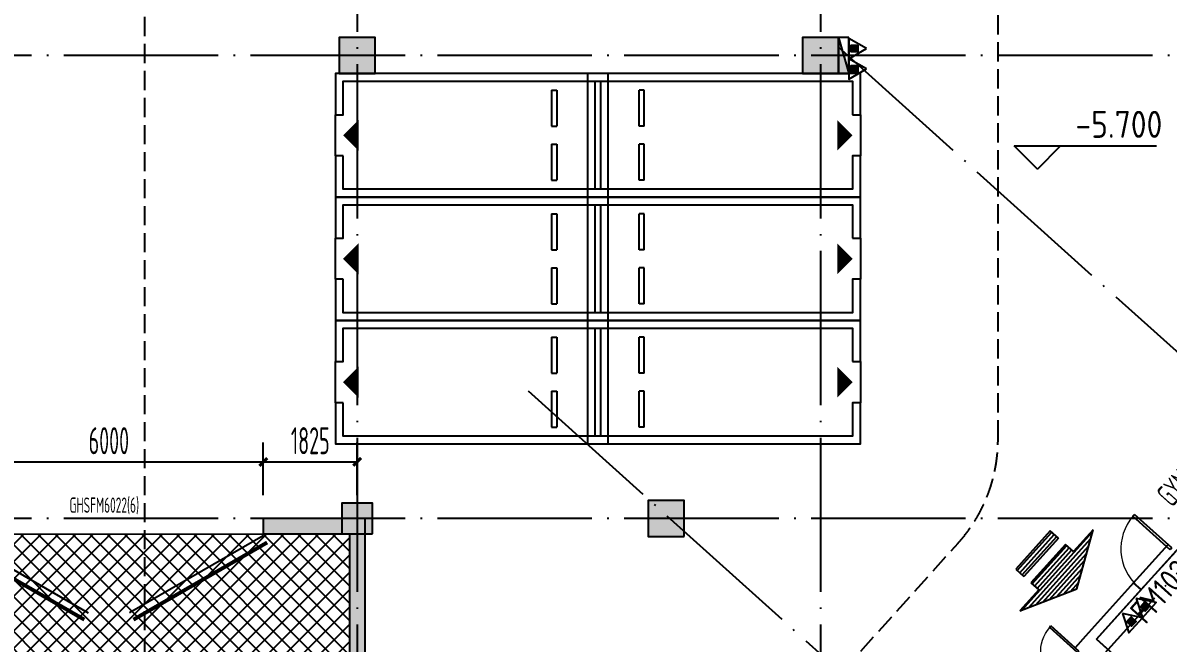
# Model space of a CAD drawing. Extents: x -473190 to 2138458, y -81875 to 2633646.
# Drawn here: x 46657 to 68907, y 36138 to 48196 of the extents above; entities that cross this region are included whole.
import ezdxf

# ---------------------------------------------------------------- set-up
doc = ezdxf.new("R2010")
doc.units = 0
doc.header["$LTSCALE"] = 1000
for name, pattern in [('__DASH', [0.35, 0.25, -0.1]), ('DASH', [0.35, 0.25, -0.1]), ('DOTE', [2.42, 2, -0.2, 0.02, -0.2])]:
    doc.linetypes.add(name, pattern=pattern)
for name, color, linetype in [('00-停车位', 67, 'Continuous'), ('A-COLUMN', 2, 'Continuous'), ('A-WALL', 2, 'Continuous'), ('DIM_ELEV', 3, 'Continuous'), ('DOOR_FIRE', 4, 'Continuous'), ('DOOR_FIRE_TEXT', 7, 'Continuous'), ('DOTE', 1, 'DOTE'), ('PUB_DIM', 3, 'Continuous'), ('PUB_HATCH', 8, 'Continuous'), ('PUB_TEXT', 7, 'Continuous'), ('RF-M', 4, 'Continuous'), ('RF-MBH', 11, 'Continuous'), ('RF-QT', 30, 'Continuous'), ('W-EQUIP_消火栓', 7, 'Continuous'), ('W-EQUIP_灭火器', 7, 'Continuous'), ('索引线', 252, 'Continuous'), ('车行线', 4, 'Continuous'), ('雨棚投影', 147, 'Continuous')]:
    doc.layers.add(name, color=color, linetype=linetype)
doc.styles.add('_TCH_DIM_T3', font='tssdeng.shx', dxfattribs={"width": 0.564706, "bigfont": '@@@tssdchn.shx'})
doc.styles.add('_TCH_WINDOW', font='tssdeng.shx', dxfattribs={"width": 0.8, "height": 3.5, "bigfont": 'tssdchn.shx'})
doc.styles.get("Standard").update_dxf_attribs({"font": 'gbenor.shx', "bigfont": 'gbcbig.shx'})
doc.dimstyles.new('_TCH_ARCH&&150', dxfattribs={"dimtxt": 525, "dimasz": 150, "dimexe": 375, "dimexo": 450, "dimgap": 150, "dimtad": 1, "dimdec": 0, "dimzin": 0, "dimdsep": 46, "dimtxsty": '_TCH_DIM_T3', "dimblk": 'ARCHTICK', "dimcen": 0.09, "dimclrt": 7, "dimazin": 2, "dimtfac": 1, "dimtdec": 0, "dimtix": 1, "dimtmove": 2, "dimatfit": 3, "dimfxl": 0, "dimtolj": 1, "dimtzin": 0, "dimarcsym": 0})
pattern_1 = [(180, (1311608.96, -1168846.2), (8e-15, -101.6), [])]

# ---------------------------------------------------------------- blocks, each defined once
blk = doc.blocks.new('车位2400x5300')
at = {"layer": '00-停车位', "color": 251}
for p, q in [((-875, -1000), (-175, -1000)), ((-875, -1100), (-875, -1000)), ((-875, -1100), (-175, -1100)), ((-175, -1100), (-175, -1000)), ((175, -1000), (875, -1000)), ((175, -1100), (175, -1000)), ((175, -1100), (875, -1100)), ((875, -1100), (875, -1000)), ((400, -5300), (-400, -5300))]:
    blk.add_line(p, q, dxfattribs=at)
blk.add_lwpolyline([(400, -5150), (400, -5300), (1200, -5300), (1200, 0), (-1200, 0), (-1200, -5300), (-400, -5300), (-400, -5150), (-1050, -5150), (-1050, -150), (1050, -150), (1050, -5150), (400, -5150)], dxfattribs=at)
blk.add_lwpolyline([(0, -5150, 0, 600, 0), (0, -4850, 600, 600, 0)], format="xyseb", dxfattribs=at)
blk = doc.blocks.new('A$C796A13F6')
at = {"layer": '车行线', "linetype": '__DASH', "ltscale": 1.5}
blk.add_lwpolyline([(-35879, -156171), (-3771, -120511, 0.185339), (-3000, -118503), (-3000, -3000)], format="xyb", dxfattribs=at)
blk.add_lwpolyline([(-19575, -136912), (-19575, -73088)], dxfattribs=at)
blk = doc.blocks.new('TH66')
h = blk.add_hatch()
h.set_pattern_fill('ANSI31', color=246, scale=64, angle=135, style=0)
h.set_pattern_definition(pattern_1)
h.paths.add_polyline_path([(1277447, 511619), (1277447, 511948), (1278305, 511948), (1276651, 512782), (1274986, 511948), (1275880, 511948), (1275880, 511619)])
h = blk.add_hatch()
h.set_pattern_fill('ANSI31', color=246, scale=64, angle=135, style=0)
h.set_pattern_definition(pattern_1)
h.paths.add_polyline_path([(1277447, 510999), (1277447, 511335), (1275880, 511335), (1275880, 510999)])
at = {"color": 2}
for p, q in [((1276651, 512782), (1274986, 511948)), ((1278305, 511948), (1276651, 512782)), ((1274986, 511948), (1275880, 511948)), ((1275880, 511948), (1275880, 511619)), ((1277447, 511948), (1278305, 511948)), ((1277447, 511619), (1277447, 511948)), ((1275880, 511619), (1277447, 511619)), ((1275880, 511335), (1277447, 511335)), ((1275880, 511335), (1275880, 510999)), ((1277447, 510999), (1277447, 511335)), ((1275880, 510999), (1277447, 510999))]:
    blk.add_line(p, q, dxfattribs=at)
blk = doc.blocks.new('A$C145B3C7C')
at = {"xscale": 0.6400000000000099, "yscale": 0.6400000000000099, "zscale": 0.6400000000000099, "rotation": 227.9999999975949}
blk.add_blockref('TH66', (453313, 703014), dxfattribs=at)
blk = doc.blocks.new('A$C4F5A101F')
at = {"layer": 'DOTE', "color": 16, "linetype": 'DOTE', "ltscale": 1.5}
for p, q in [((-149489.7, 16373.7), (-149489.7, -213765.2)), ((-140489.7, 16373.7), (-140489.7, -213765.2))]:
    blk.add_line(p, q, dxfattribs=at)
at = {"layer": 'DOTE', "color": 127, "linetype": 'DOTE', "ltscale": 1.5}
for p, q in [((-204013.3, -198812), (-71274.2, -51390.3)), ((-140147.4, -110337.1), (-116508.3, -131621.9)), ((-39660.8, -110507.4), (-168489.7, -110507.4)), ((-146169.6, -117025.4), (-122530.5, -138310.2)), ((-39660.8, -119507.4), (-168489.7, -119507.4))]:
    blk.add_line(p, q, dxfattribs=at)
blk = doc.blocks.new('$TwtSys$00000434')
for p, q in [((-0.5, 0.5), (-0.5, -0.5)), ((-0.5, -0.5), (0.5, 0.5)), ((0.5, 0.5), (-0.5, 0.5)), ((0.5, -0.5), (0.5, 0.5)), ((-0.5, -0.5), (0.5, -0.5))]:
    blk.add_line(p, q)
blk.add_solid([(0.5, -0.5), (0.5, 0.5), (-0.5, -0.5)])
blk = doc.blocks.new('$TwtSys$00000546')
h = blk.add_hatch()
h.set_pattern_fill('ANSI31', color=256, scale=200, style=0)
h.set_pattern_definition([(45, (-38543.802, -6670.83), (-17.67767, 17.67767), [])])
h.paths.add_polyline_path([(-65, 174), (65, 174), (65, 44), (-65, 44)])
for points in [[(0, 344), (-198, 0), (198, 0)], [(-65, 174), (65, 174), (65, 44), (-65, 44)]]:
    blk.add_lwpolyline(points, close=True)
blk = doc.blocks.new('$DorLib2D$00000207')
at = {"color": 0}
for p, q in [((-0.5, 0.0313), (-0.067, 0.2813)), ((0.5, 0.0313), (0.067, 0.2813))]:
    blk.add_line(p, q, dxfattribs=at)
at = {"color": 0, "const_width": 0.0125}
for points in [[(-0.5125, 0.0529), (-0.0795, 0.3029)], [(0.5125, 0.0529), (0.0795, 0.3029)]]:
    blk.add_lwpolyline(points, dxfattribs=at)
blk = doc.blocks.new('$DorLib2D$00000001')
for p, q in [((0.45, 0.975), (0.5, 0.975)), ((0.45, 0), (0.45, 0.975)), ((0.5, 0), (0.5, 0.975)), ((0.5, 0), (0.45, 0))]:
    blk.add_line(p, q)
at = {"lineweight": 13}
blk.add_arc((0.475, 0), 0.975, 91.4693, 180, dxfattribs=at)
blk = doc.blocks.new('$DorLib2D$00000002')
for p, q in [((-0.5, 0), (-0.5, 0.4875)), ((-0.475, 0.4875), (-0.5, 0.4875)), ((-0.475, 0), (-0.475, 0.4875)), ((0.475, 0), (0.475, 0.4875)), ((0.475, 0.4875), (0.5, 0.4875)), ((0.5, 0), (0.5, 0.4875)), ((-0.5, 0), (-0.475, 0)), ((0.5, 0), (0.475, 0))]:
    blk.add_line(p, q)
at = {"lineweight": 13}
for centre, start, end in [((-0.4875, 0), 0, 88.53072), ((0.4875, 0), 91.46928, 180)]:
    blk.add_arc(centre, 0.4875, start, end, dxfattribs=at)
blk = doc.blocks.new('rfk')
at = {"layer": 'PUB_HATCH'}
for points in [[(464598.2, -779759.4), (462923.2, -779759.6), (462923.2, -780059.6), (464598.2, -780059.4), (464698.2, -779909.4)], [(464598.2, -779760.2), (464598.2, -779759.4), (464698.2, -779909.4), (464898.2, -779909.4), (464898.2, -779760.2)], [(464698.2, -779909.4), (464598.2, -780059.4), (464598.2, -782497.2), (464798.2, -782587.2), (464898.2, -782430.4), (464898.2, -779909.4)]]:
    blk.add_hatch(color=256, dxfattribs=at).paths.add_polyline_path(points)
at = {"color": 2}
blk.add_lwpolyline([(479112.3, -782108.9), (480785.1, -780251.1), (484352.2, -783462.9), (482679.4, -785320.8), (479112.3, -782108.9)], dxfattribs=at)
at = {"layer": 'A-WALL'}
for p, q in [((479833.5, -781009), (478896.7, -782049.4)), ((479112.3, -782108.9), (479982.2, -781142.8)), ((479982.2, -781142.8), (479833.5, -781009)), ((478896.7, -782049.4), (478696, -782272.4)), ((479112.3, -782108.9), (482679.4, -785320.8))]:
    blk.add_line(p, q, dxfattribs=at)
at = {"layer": 'RF-M'}
for p, q in [((479833.5, -781009), (480502.7, -780265.9)), ((479982.2, -781142.8), (480651.3, -780399.7))]:
    blk.add_line(p, q, dxfattribs=at)
at = {"layer": 'RF-QT'}
for p, q in [((464598.2, -779759.4), (462923.2, -779759.6)), ((462923.2, -779759.6), (462923.2, -780059.6)), ((464598.2, -779760.2), (464598.2, -779759.4)), ((464898.2, -779760.2), (464598.2, -779760.2)), ((464898.2, -779760.2), (464898.2, -779909.4)), ((462923.2, -780059.6), (464598.2, -780059.4)), ((464598.2, -780059.4), (464598.2, -782497.2)), ((464898.2, -779909.4), (464898.2, -782430.4))]:
    blk.add_line(p, q, dxfattribs=at)
at = {"layer": 'DOOR_FIRE'}
ref = blk.add_blockref('$DorLib2D$00000002', (481718.2, -779140.1), dxfattribs=dict(at, xscale=1500, yscale=-1500, zscale=100, rotation=47.9999999999949))
ref.add_attrib('A', 'GYM1522', (480582.7, -779555.8), dxfattribs={"layer": 'DOOR_FIRE_TEXT', "height": 446.25, "rotation": 48, "style": '_TCH_WINDOW', "width": 0.564706})
ref = blk.add_blockref('$DorLib2D$00000002', (478268.5, -782896.6), dxfattribs=dict(at, xscale=-1500, yscale=1500, zscale=200, rotation=47.99999999998511))
ref.add_attrib('A', 'FHGMJ1522', (478079.1, -784038.2), dxfattribs={"layer": 'DOOR_FIRE_TEXT', "height": 446.25, "rotation": 48, "style": '_TCH_WINDOW', "width": 0.564706})
at = {"layer": 'RF-M'}
ref = blk.add_blockref('$DorLib2D$00000207', (459923.2, -779909.8), dxfattribs=dict(at, xscale=6000, yscale=6000, zscale=300, rotation=180.0050825006124))
ref.add_attrib('A', 'GHSFM6022(6)', (459157.5, -779649.2), dxfattribs={"layer": 'RF-MBH', "height": 297.5, "rotation": 0.00508, "style": '_TCH_WINDOW', "width": 0.564706})
ref = blk.add_blockref('$DorLib2D$00000001', (480242.4, -780704.4), dxfattribs=dict(at, xscale=1000, yscale=1000, zscale=200, rotation=47.99999999998442))
ref.add_attrib('A', 'FM1021J', (480062, -781838.8), dxfattribs={"layer": 'RF-MBH', "height": 450, "rotation": 48})
blk = doc.blocks.new('_FZH')
blk.add_lwpolyline([(-0.5, -0.5), (0.5, -0.5), (0.5, 0.5), (-0.5, 0.5)], close=True)
at = {"layer": 'PUB_HATCH'}
blk.add_solid([(-0.5, -0.5), (0.5, -0.5), (-0.5, 0.5), (0.5, 0.5)], dxfattribs=at)
blk = doc.blocks.new('zzzzzzzzzzzzzzzz')
at = {"layer": 'A-COLUMN', "rotation": 90}
for p, xscale, yscale, zscale in [((35241, -282510), 700, 700, 700), ((44241, -282510), 700, 700, 700), ((35241, -291510), 600, 600, 600), ((41241, -291510), 700, 700, 700)]:
    blk.add_blockref('_FZH', p, dxfattribs=dict(at, xscale=xscale, yscale=yscale, zscale=zscale))
blk = doc.blocks.new('ADFASDF')
h = blk.add_hatch()
h.set_pattern_fill('ANSI37', color=8, scale=150)
h.set_pattern_definition([(45, (0, 0), (-168.3798, 168.3798), []), (135, (0, 0), (-168.3798, -168.3798), [])])
h.paths.add_polyline_path([(521397, 239186), (521397, 224886), (539697, 224886), (539697, 169261), (524947, 169261), (524947, 171211), (527822, 171211), (527922, 176611), (501318, 176611), (501125, 109884), (530547, 109887), (530547, 107449), (538188, 100503), (536147, 98236), (540086, 94690), (517812, 69953), (517812, 59790), (482108, 20136), (405247, 20136), (405247, 26086), (391997, 40436), (391997, 64736), (399997, 64738), (399997, 239186), (409022, 239186)])
blk.add_lwpolyline([(501318, 176611), (501125, 109884), (530547, 109887), (530547, 107449), (538188, 100503), (536147, 98236), (540086, 94690), (517812, 69953), (517812, 59790), (482108, 20136), (405247, 20136), (405247, 26086), (391997, 40436), (391997, 64736), (399997, 64738), (399997, 239186)])
blk = doc.blocks.new('_ArchTick')
at = {"color": 0, "linetype": 'ByBlock', "const_width": 0.4}
blk.add_lwpolyline([(-0.5, -0.5), (0.5, 0.5)], dxfattribs=at)
blk = doc.blocks.new('*D2954')
at = {"layer": 'Defpoints', "color": 0, "transparency": 16777216}
for p in [(51327, 39660), (45327, 38561), (51327, 38561)]:
    blk.add_point(p, dxfattribs=at)
at = {"layer": 'PUB_DIM', "color": 0, "lineweight": -2, "transparency": 16777216}
for p, q in [((45327, 39011), (45327, 40035)), ((51327, 39011), (51327, 40035)), ((45327, 39660), (51327, 39660))]:
    blk.add_line(p, q, dxfattribs=at)
at = {"layer": 'PUB_DIM', "color": 0, "lineweight": -2, "transparency": 16777216, "xscale": 150, "yscale": 150, "zscale": 150}
for p, rotation in [((45327, 39660), 180.0050825006111), ((51327, 39660), 0.005082500611106893)]:
    blk.add_blockref('_ArchTick', p, dxfattribs=dict(at, rotation=rotation))
at = {"layer": 'PUB_DIM', "color": 7, "transparency": 16777216, "insert": (48327, 40073), "char_height": 525, "attachment_point": 5, "rotation": 0.0051, "style": '_TCH_DIM_T3'}
blk.add_mtext('\\A1;6000', dxfattribs=at)
blk = doc.blocks.new('*D2955')
at = {"layer": 'Defpoints', "color": 0, "transparency": 16777216}
for p in [(53152, 39661), (51327, 38561), (53152, 38561)]:
    blk.add_point(p, dxfattribs=at)
at = {"layer": 'PUB_DIM', "color": 0, "lineweight": -2, "transparency": 16777216}
for p, q in [((51327, 39011), (51327, 40035)), ((53152, 39011), (53152, 40036)), ((51327, 39660), (53152, 39661))]:
    blk.add_line(p, q, dxfattribs=at)
at = {"layer": 'PUB_DIM', "color": 0, "lineweight": -2, "transparency": 16777216, "xscale": 150, "yscale": 150, "zscale": 150}
for p, rotation in [((51327, 39660), 180.0050825006112), ((53152, 39661), 0.005082500611157782)]:
    blk.add_blockref('_ArchTick', p, dxfattribs=dict(at, rotation=rotation))
at = {"layer": 'PUB_DIM', "color": 7, "transparency": 16777216, "insert": (52240, 40073), "char_height": 525, "attachment_point": 5, "rotation": 0.0051, "style": '_TCH_DIM_T3'}
blk.add_mtext('\\A1;1825', dxfattribs=at)

msp = doc.modelspace()

# ---------------------------------------------------------------- linework, layer by layer
at = {"layer": 'DIM_ELEV'}
for p, q in [((66367.3, 45353.8), (65917.3, 45803.8)), ((65917.3, 45803.8), (68683.4, 45803.8)), ((66367.3, 45353.8), (66817.3, 45803.8))]:
    msp.add_line(p, q, dxfattribs=at)

# ---------------------------------------------------------------- block references
for name, p in [('A$C145B3C7C', (-83346.8, 160964.8)), ('ADFASDF', (-477545, -71625.7)), ('A$C796A13F6', (68602.3, 158598.1))]:
    msp.add_blockref(name, p)
at = {"layer": '00-停车位'}
for p, rotation in [((58027.3, 46010.6), 270), ((57627.3, 46010.6), 90), ((58027.3, 43610.6), 270), ((57627.3, 43610.6), 90), ((58027.3, 41210.6), 270), ((57627.3, 41210.6), 90)]:
    msp.add_blockref('车位2400x5300', p, dxfattribs=dict(at, rotation=rotation))
at = {"layer": 'W-EQUIP_消火栓', "xscale": 700, "yscale": 200, "zscale": 700, "rotation": 270}
msp.add_blockref('$TwtSys$00000434', (62602.3, 47563), dxfattribs=at)
at = {"layer": 'W-EQUIP_灭火器'}
for p, rotation in [((62702.3, 47696.7), 270), ((62702.3, 47300), 270), ((68540.4, 36777.8), 47.99999499104246), ((68274.9, 36482.9), 47.99999499104246)]:
    msp.add_blockref('$TwtSys$00000546', p, dxfattribs=dict(at, rotation=rotation))
at = {"layer": '索引线', "color": 0}
msp.add_blockref('zzzzzzzzzzzzzzzz', (17910.9, 330071), dxfattribs=at)
at = {"layer": '索引线'}
msp.add_blockref('rfk', (-411595.9, 818320.8), dxfattribs=at)
at = {"layer": '雨棚投影', "linetype": 'DASH', "lineweight": -3, "ltscale": 2}
msp.add_blockref('A$C4F5A101F', (202642, 158068), dxfattribs=at)

# ---------------------------------------------------------------- texts
at = {"layer": 'PUB_TEXT'}
msp.add_text('-5.700', height=525, dxfattribs=at).set_placement((67106.8, 45961.3))

# ---------------------------------------------------------------- dimensions: what is measured, and where the dimension line sits
at = {"layer": 'PUB_DIM'}
for p1, p2, picture, middle in [((45327.2, 38560.7), (51327.2, 38561.2), '*D2954', (48327.1, 40072.7)), ((51327.2, 38561.2), (53152.3, 38561.4), '*D2955', (52239.7, 40073))]:
    dim = msp.add_aligned_dim(p1=p1, p2=p2, distance=1099.2, dimstyle='_TCH_ARCH&&150', dxfattribs=at)
    dim.commit()
    dim.dimension.update_dxf_attribs({"geometry": picture, "text_midpoint": middle})

doc.saveas('drawing.dxf')
